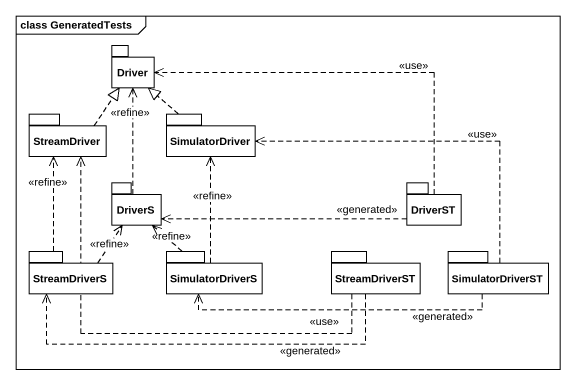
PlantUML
@startuml
mainframe class GeneratedTests
package Driver #FFFFFF {
}
package StreamDriver #FFFFFF {
}
package SimulatorDriver #FFFFFF {
}
package DriverS #FFFFFF {
}
package DriverST #FFFFFF {
}
package StreamDriverS #FFFFFF {
}
package SimulatorDriverS #FFFFFF {
}
package StreamDriverST #FFFFFF {
}
package SimulatorDriverST #FFFFFF {
}
StreamDriver .up.|> Driver
SimulatorDriver .up.|> Driver
DriverS .up.> Driver : <<refine>>
DriverST .left.> Driver : <<use>>
DriverST .left.> DriverS : <<generated>>
StreamDriverS .up.> StreamDriver : <<refine>>
StreamDriverS .up.> DriverS : <<refine>>
SimulatorDriverS .up.> SimulatorDriver : <<refine>>
SimulatorDriverS .up.> DriverS : <<refine>>
StreamDriverST .left.> StreamDriver : <<use>>
StreamDriverST .left.> StreamDriverS : <<generated>>
SimulatorDriverST .left.> SimulatorDriver : <<use>>
SimulatorDriverST .left.> SimulatorDriverS : <<generated>>
@enduml
